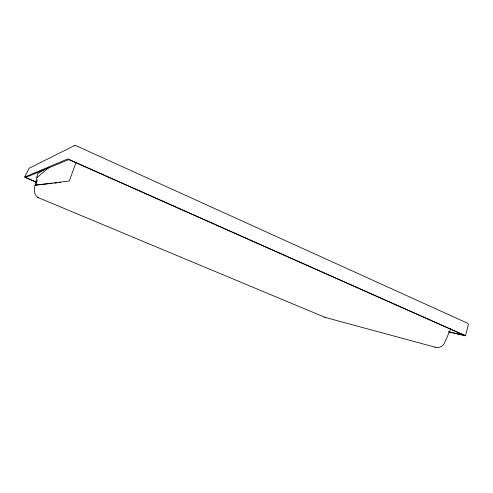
<?xml version="1.0" encoding="UTF-8"?>
<svg xmlns="http://www.w3.org/2000/svg" width="493" height="493" viewBox="0 0 493 493"><rect width="100%" height="100%" fill="white"/><g stroke="black" fill="none" stroke-linecap="round" stroke-linejoin="round"><path stroke-width="0.74" d="M448.556 331.869L465.441 335.733L68.675 159.313L67.486 159.036L24.656 177.098L36.433 182.231M35.311 184.259C33.764 189.01 33.616 196.041 39.28 198.057L325.14 317.4M76.039 162.363L69.285 181.03L35.2 185.214L37.641 173.727L44.549 169.321M36.211 184.518L37.283 179.939M465.435 335.751L468.338 324.862L468.159 323.883L467.358 323.131L76.058 145.675L74.233 145.718M450.818 328.757L444.378 343.183C442.942 346.468 439.01 348.187 435.578 347.312L324.764 317.301M24.65 177.104L29.21 168.212L74.332 145.669M36.95 177.597L49.245 167.182M25.457 177.486L68.663 159.633L69.507 159.898L465.441 335.733M52.184 183.359L36.186 184.998A23.399 2.601 -69.3 0 0 36.075 185.528M54.47 183.119L56.757 182.885M59.043 182.65L60.565 182.496M465.38 335.678L448.55 331.764M435.134 347.195L435.578 347.312M36.537 182.194L25.482 177.511M37.764 197.262L38.793 197.835M75.349 145.503L75.349 145.503"/></g></svg>
